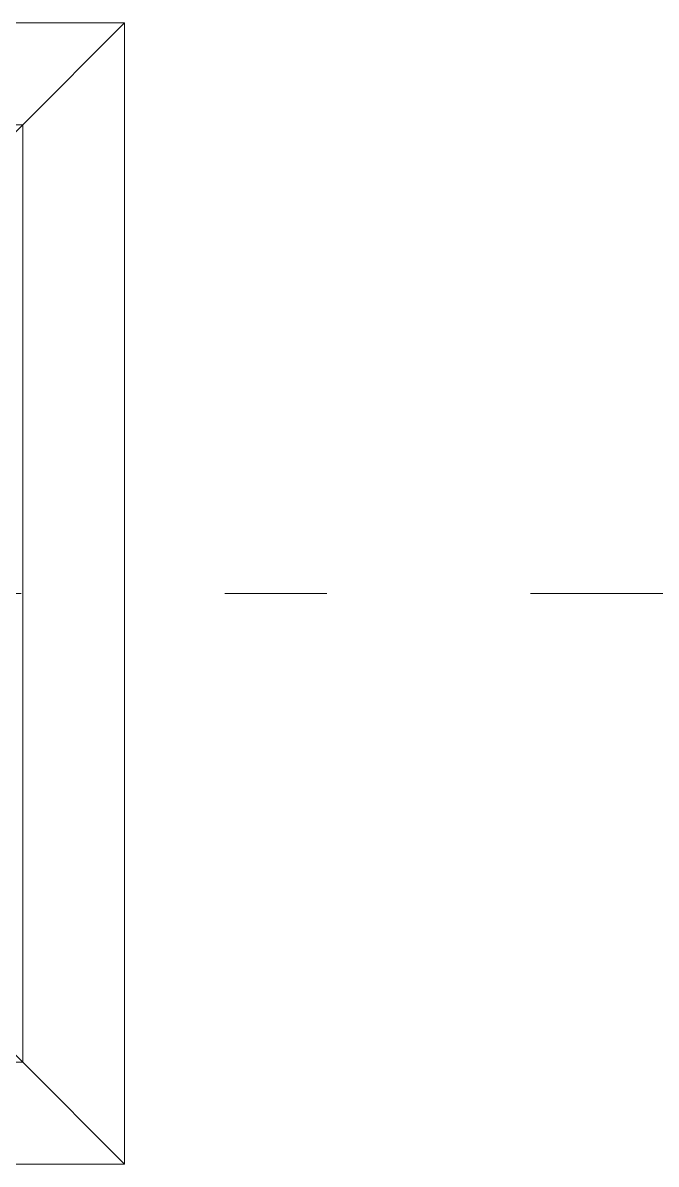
# Model space of a CAD drawing. Header units: millimetres. Extents: x -187347 to 135007, y -6415 to 292048.
# Drawn here: x -71490 to -70868, y 85495 to 86615 of the extents above; entities that cross this region are included whole.
import ezdxf

# ---------------------------------------------------------------- set-up
doc = ezdxf.new("R2010")
doc.units = ezdxf.units.MM
doc.header["$LTSCALE"] = 100
doc.linetypes.add('Z_LINE-CNTR', pattern=[17, 12, -2, 1, -2])
doc.layers.add('A-WALL', color=7, linetype='Continuous', lineweight=5)
doc.layers.add('S-GRID', color=7, linetype='Continuous', lineweight=5)

msp = doc.modelspace()

# ---------------------------------------------------------------- linework, layer by layer
at = {"layer": 'A-WALL'}
for p, q in [((-71389.9, 86615), (-71989.9, 86615)), ((-71489.9, 86515), (-71389.9, 86615)), ((-71389.9, 86615), (-71489.9, 86515)), ((-71389.9, 85495), (-71389.9, 86615)), ((-71489.9, 86515), (-72089.9, 86515)), ((-71489.9, 86515), (-71540.7, 86464.2)), ((-71489.9, 85595), (-71489.9, 86515)), ((-71540.7, 85645.8), (-71489.9, 85595)), ((-72089.9, 85595), (-71489.9, 85595)), ((-71389.9, 85495), (-71489.9, 85595)), ((-71489.9, 85595), (-71389.9, 85495)), ((-71989.9, 85495), (-71389.9, 85495))]:
    msp.add_line(p, q, dxfattribs=at)
at = {"layer": 'S-GRID', "color": 152, "linetype": 'Z_LINE-CNTR'}
msp.add_line((-89691.4, 86055), (-18064, 86055), dxfattribs=at)

doc.saveas('drawing.dxf')
